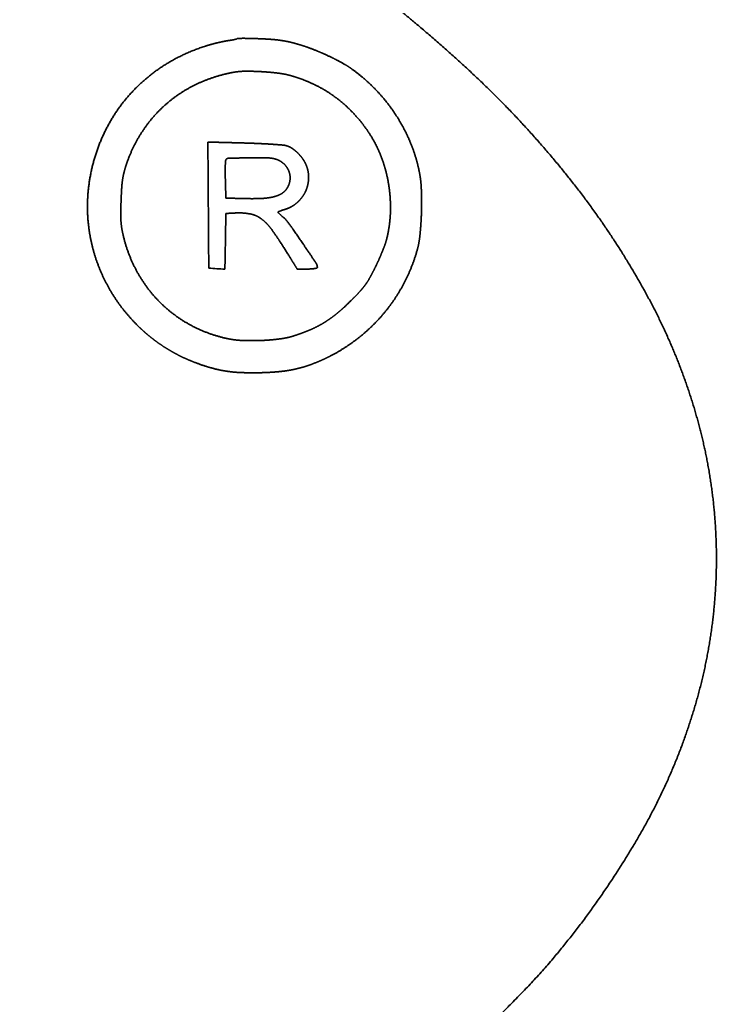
# Model space of a CAD drawing. Extents: x -760 to 4209, y 5795 to 10328.
# Drawn here: x 2322.99 to 2337.18, y 8740.13 to 8760.04 of the extents above; entities that cross this region are included whole.
import ezdxf

# ---------------------------------------------------------------- set-up
doc = ezdxf.new("R2010")
doc.units = 0
doc.header["$LTSCALE"] = 5
doc.layers.add('1', color=7, linetype='CONTINUOUS', true_color=0xffffff)

msp = doc.modelspace()

# ---------------------------------------------------------------- linework, layer by layer
at = {"layer": '1', "color": 7, "linetype": 'Continuous', "lineweight": 35}
for points, weights, knots in [([(2284.891, 8777.737), (2286.016, 8777.698), (2287.141, 8777.651), (2289.307, 8777.542), (2290.349, 8777.479), (2292.396, 8777.335), (2293.402, 8777.254), (2295.427, 8777.069), (2296.446, 8776.966), (2297.659, 8776.831), (2297.853, 8776.809), (2298.284, 8776.758), (2298.521, 8776.73), (2298.98, 8776.674), (2299.203, 8776.646), (2299.527, 8776.606), (2299.627, 8776.592), (2299.743, 8776.575), (2299.759, 8776.572), (2299.795, 8776.567), (2299.815, 8776.564), (2299.856, 8776.559), (2299.877, 8776.556), (2299.915, 8776.551), (2299.933, 8776.548), (2301.64, 8776.331), (2303.324, 8776.081), (2306.717, 8775.503), (2308.425, 8775.177), (2311.784, 8774.468), (2313.434, 8774.084), (2316.596, 8773.281), (2318.106, 8772.857), (2321.249, 8771.886), (2322.881, 8771.336), (2325.988, 8770.201), (2327.458, 8769.609), (2330.263, 8768.373), (2331.596, 8767.73), (2334.148, 8766.386), (2335.363, 8765.682), (2337.092, 8764.583), (2337.626, 8764.226), (2338.653, 8763.505), (2339.145, 8763.14), (2340.093, 8762.396), (2340.549, 8762.017), (2341.434, 8761.24), (2341.862, 8760.842), (2342.594, 8760.12), (2342.904, 8759.802), (2343.474, 8759.195), (2343.732, 8758.904), (2344.22, 8758.319), (2344.45, 8758.025), (2344.906, 8757.406), (2345.132, 8757.081), (2345.67, 8756.264), (2345.965, 8755.761), (2346.234, 8755.244), (2346.49, 8754.75), (2346.716, 8754.242), (2346.911, 8753.721), (2347.104, 8753.206), (2347.265, 8752.68), (2347.393, 8752.146), (2347.525, 8751.597), (2347.626, 8751.042), (2347.715, 8750.324), (2347.727, 8750.166), (2347.736, 8749.726), (2347.739, 8749.444), (2347.739, 8748.881), (2347.736, 8748.6), (2347.727, 8748.158), (2347.715, 8747.998), (2347.696, 8747.839), (2347.572, 8746.828), (2347.338, 8745.837), (2346.996, 8744.877), (2346.645, 8743.89), (2346.195, 8742.943), (2345.652, 8742.046), (2345.063, 8741.072), (2344.387, 8740.156), (2343.629, 8739.306), (2342.779, 8738.35), (2341.868, 8737.451), (2340.901, 8736.613), (2339.812, 8735.669), (2338.666, 8734.797), (2337.466, 8733.999), (2336.128, 8733.109), (2334.75, 8732.282), (2331.801, 8730.69), (2330.232, 8729.928), (2326.938, 8728.496), (2325.218, 8727.821), (2321.677, 8726.574), (2319.862, 8725.994), (2316.148, 8724.924), (2314.251, 8724.432), (2310.359, 8723.532), (2308.365, 8723.125), (2304.264, 8722.397), (2302.158, 8722.071), (2300.015, 8721.789), (2299.984, 8721.785), (2299.915, 8721.776), (2299.877, 8721.77), (2299.793, 8721.759), (2299.747, 8721.753), (2299.65, 8721.739), (2299.598, 8721.732), (2298.969, 8721.646), (2298.391, 8721.574), (2297.087, 8721.428), (2296.363, 8721.352), (2294.865, 8721.206), (2294.091, 8721.135), (2292.581, 8721.007), (2291.845, 8720.95), (2290.668, 8720.867), (2290.228, 8720.839), (2289.318, 8720.785), (2288.849, 8720.759), (2287.874, 8720.708), (2287.369, 8720.684), (2286.315, 8720.638), (2285.767, 8720.616), (2284.645, 8720.574), (2284.072, 8720.561), (2282.34, 8720.553), (2281.182, 8720.55), (2278.867, 8720.55), (2277.709, 8720.553), (2276.551, 8720.559)], [1, 0.999978985798, 0.999978985798, 0.999966760763, 0.999966760763, 0.999964210613, 0.999964210613, 0.99996723834, 0.99996723834, 0.999996196383, 0.999996196383, 0.999998809301, 0.999998809301, 0.999999306879, 0.999999306879, 0.999950193135, 0.999950193135, 0.999994919614, 0.999994919614, 0.99999862366, 0.99999862366, 0.999998639868, 0.999998639868, 0.999996833766, 0.999996833766, 0.999852062875, 0.999852062875, 0.999869728429, 0.999869728429, 0.999863892807, 0.999863892807, 0.999783421164, 0.999783421164, 0.999786738244, 0.999786738244, 0.999650214985, 0.999650214985, 0.999595328489, 0.999595328489, 0.999447631376, 0.999447631376, 0.999823321889, 0.999823321889, 0.999763478764, 0.999763478764, 0.999746753324, 0.999746753324, 0.999724152781, 0.999724152781, 0.99987255921, 0.99987255921, 0.999718293706, 0.999718293706, 0.999687218559, 0.999687218559, 0.999779701705, 0.999779701705, 0.999093241652, 0.999093241652, 1, 0.998793721035, 0.998793721035, 1, 0.998761631104, 0.998761631104, 1, 0.998940897908, 0.998940897908, 0.999124029738, 0.999124029738, 0.999963864398, 0.999963864398, 0.999963488615, 0.999963488615, 0.999153481753, 0.999153481753, 1, 0.995953863468, 0.995953863468, 1, 0.996596515687, 0.996596515687, 1, 0.997203525496, 0.997203525496, 1, 0.99861297385, 0.99861297385, 1, 0.998646687487, 0.998646687487, 1, 0.999297855129, 0.999297855129, 0.999397735413, 0.999397735413, 0.999574829487, 0.999574829487, 0.999719222914, 0.999719222914, 0.999762625819, 0.999762625819, 0.999780420759, 0.999780420759, 0.999833483497, 0.999833483497, 0.999999441855, 0.999999441855, 0.999999860032, 0.999999860032, 0.999999893215, 0.999999893215, 0.999999951359, 0.999999951359, 0.999944635451, 0.999944635451, 0.999985134938, 0.999985134938, 0.999986020621, 0.999986020621, 0.999981029625, 0.999981029625, 0.999991660051, 0.999991660051, 0.999994308883, 0.999994308883, 0.999995100166, 0.999995100166, 0.999996983985, 0.999996983985, 0.999910177699, 0.999910177699, 0.999998021971, 0.999998021971, 0.999998067181, 0.999998067181, 1], [0, 0, 0, 0, 0.021904, 0.021904, 0.042193, 0.042193, 0.061826, 0.061826, 0.081749, 0.081749, 0.085557, 0.085557, 0.090189, 0.090189, 0.094562, 0.094562, 0.096528, 0.096528, 0.096844, 0.096844, 0.097239, 0.097239, 0.097645, 0.097645, 0.097997, 0.097997, 0.131104, 0.131104, 0.164917, 0.164917, 0.197858, 0.197858, 0.228335, 0.228335, 0.261798, 0.261798, 0.292597, 0.292597, 0.321328, 0.321328, 0.348593, 0.348593, 0.361068, 0.361068, 0.372947, 0.372947, 0.384445, 0.384445, 0.395777, 0.395777, 0.404387, 0.404387, 0.411924, 0.411924, 0.419151, 0.419151, 0.426812, 0.426812, 0.4381, 0.4381, 0.4381, 0.448851, 0.448851, 0.448851, 0.459465, 0.459465, 0.459465, 0.470347, 0.470347, 0.473407, 0.473407, 0.478829, 0.478829, 0.484253, 0.484253, 0.487339, 0.487339, 0.487339, 0.506871, 0.506871, 0.506871, 0.5269, 0.5269, 0.5269, 0.548595, 0.548595, 0.548595, 0.572944, 0.572944, 0.572944, 0.600319, 0.600319, 0.600319, 0.630842, 0.630842, 0.663936, 0.663936, 0.698994, 0.698994, 0.735132, 0.735132, 0.772286, 0.772286, 0.810859, 0.810859, 0.851246, 0.851246, 0.851829, 0.851829, 0.852566, 0.852566, 0.853434, 0.853434, 0.854424, 0.854424, 0.865474, 0.865474, 0.879277, 0.879277, 0.894, 0.894, 0.907992, 0.907992, 0.916353, 0.916353, 0.925265, 0.925265, 0.934851, 0.934851, 0.945246, 0.945246, 0.956122, 0.956122, 0.978058, 0.978058, 1, 1, 1, 1]), ([(2277.464, 8773.259), (2277.818, 8773.267), (2278.172, 8773.271), (2279.332, 8773.266), (2280.138, 8773.262), (2281.749, 8773.251), (2282.556, 8773.245), (2283.71, 8773.234), (2284.059, 8773.226), (2285.213, 8773.183), (2286.019, 8773.147), (2287.627, 8773.064), (2288.43, 8773.017), (2289.957, 8772.917), (2290.681, 8772.864), (2291.964, 8772.76), (2292.521, 8772.706), (2293.097, 8772.641), (2293.117, 8772.638), (2293.164, 8772.633), (2293.191, 8772.63), (2293.248, 8772.624), (2293.277, 8772.621), (2293.334, 8772.615), (2293.361, 8772.612), (2294.093, 8772.534), (2294.796, 8772.454), (2296.203, 8772.284), (2296.905, 8772.194), (2298.26, 8772.011), (2298.913, 8771.918), (2300.115, 8771.737), (2300.664, 8771.648), (2301.29, 8771.538), (2301.367, 8771.524), (2301.516, 8771.498), (2301.586, 8771.486), (2301.717, 8771.463), (2301.776, 8771.453), (2301.858, 8771.439), (2301.881, 8771.435), (2301.922, 8771.428), (2301.941, 8771.425), (2301.99, 8771.416), (2302.021, 8771.41), (2302.088, 8771.398), (2302.123, 8771.391), (2302.195, 8771.378), (2302.23, 8771.372), (2302.31, 8771.357), (2302.354, 8771.348), (2302.462, 8771.328), (2302.526, 8771.316), (2302.662, 8771.291), (2302.733, 8771.277), (2302.872, 8771.251), (2302.94, 8771.238), (2304.668, 8770.914), (2306.32, 8770.563), (2309.516, 8769.808), (2311.057, 8769.398), (2314.045, 8768.515), (2315.49, 8768.042), (2318.3, 8767.03), (2319.663, 8766.489), (2321.253, 8765.798), (2321.497, 8765.691), (2321.903, 8765.511), (2322.065, 8765.437), (2322.39, 8765.285), (2322.553, 8765.207), (2322.962, 8765.005), (2323.21, 8764.882), (2324.034, 8764.469), (2324.606, 8764.171), (2325.678, 8763.594), (2326.175, 8763.312), (2327.128, 8762.744), (2327.584, 8762.458), (2328.485, 8761.862), (2328.931, 8761.554), (2330.291, 8760.564), (2331.173, 8759.842), (2332.011, 8759.07), (2332.77, 8758.372), (2333.472, 8757.618), (2334.113, 8756.81), (2334.696, 8756.077), (2335.213, 8755.295), (2335.661, 8754.472), (2336.077, 8753.709), (2336.407, 8752.905), (2336.648, 8752.071), (2336.912, 8751.157), (2337.051, 8750.217), (2337.06, 8749.266), (2337.07, 8748.316), (2336.951, 8747.374), (2336.706, 8746.457), (2336.446, 8745.487), (2336.066, 8744.557), (2335.571, 8743.683), (2335.028, 8742.724), (2334.396, 8741.821), (2333.533, 8740.811), (2333.381, 8740.644), (2332.994, 8740.243), (2332.761, 8740.007), (2332.289, 8739.538), (2332.048, 8739.304), (2331.63, 8738.906), (2331.449, 8738.743), (2330.837, 8738.22), (2330.401, 8737.867), (2329.499, 8737.179), (2329.036, 8736.843), (2328.07, 8736.184), (2327.569, 8735.859), (2326.518, 8735.216), (2325.97, 8734.896), (2325.173, 8734.453), (2324.928, 8734.322), (2324.287, 8733.991), (2323.89, 8733.789), (2323.097, 8733.389), (2322.701, 8733.19), (2322.132, 8732.908), (2321.958, 8732.828), (2321.728, 8732.731), (2321.674, 8732.708), (2321.527, 8732.645), (2321.434, 8732.605), (2321.234, 8732.519), (2321.127, 8732.473), (2320.911, 8732.38), (2320.803, 8732.333), (2319.919, 8731.95), (2319.137, 8731.63), (2317.528, 8731.011), (2316.702, 8730.711), (2315.01, 8730.131), (2314.143, 8729.851), (2312.371, 8729.314), (2311.465, 8729.055), (2309.912, 8728.638), (2309.267, 8728.471), (2308.007, 8728.157), (2307.392, 8728.011), (2306.163, 8727.732), (2305.549, 8727.6), (2304.293, 8727.342), (2303.651, 8727.217), (2302.958, 8727.089), (2302.907, 8727.079), (2302.809, 8727.061), (2302.762, 8727.052), (2302.675, 8727.036), (2302.635, 8727.028), (2302.578, 8727.017), (2302.56, 8727.014), (2302.528, 8727.008), (2302.514, 8727.005), (2302.482, 8726.999), (2302.464, 8726.995), (2302.426, 8726.988), (2302.407, 8726.985), (2302.37, 8726.978), (2302.352, 8726.975), (2302.318, 8726.968), (2302.301, 8726.965), (2302.265, 8726.959), (2302.247, 8726.955), (2302.213, 8726.949), (2302.196, 8726.946), (2302.168, 8726.941), (2302.156, 8726.939), (2302.132, 8726.935), (2302.119, 8726.932), (2302.083, 8726.926), (2302.06, 8726.922), (2302.011, 8726.913), (2301.985, 8726.908), (2301.931, 8726.899), (2301.904, 8726.894), (2301.85, 8726.884), (2301.822, 8726.879), (2301.766, 8726.869), (2301.737, 8726.864), (2301.684, 8726.855), (2301.658, 8726.85), (2301.617, 8726.843), (2301.6, 8726.84), (2300.956, 8726.725), (2300.326, 8726.621), (2298.985, 8726.417), (2298.273, 8726.314), (2296.782, 8726.114), (2296.003, 8726.015), (2294.394, 8725.825), (2293.563, 8725.733), (2292.076, 8725.577), (2291.418, 8725.518), (2289.991, 8725.407), (2289.221, 8725.354), (2287.628, 8725.258), (2286.806, 8725.215), (2285.164, 8725.143), (2284.346, 8725.113), (2282.986, 8725.075), (2282.445, 8725.067), (2281.903, 8725.066)], [1, 0.999939504484, 0.999939504484, 0.999999241979, 0.999999241979, 0.999999259967, 0.999999259967, 0.999936449408, 0.999936449408, 0.999983432706, 0.999983432706, 0.99998307359, 0.99998307359, 0.999981190217, 0.999981190217, 0.999913172455, 0.999913172455, 0.999999277739, 0.999999277739, 0.999999885535, 0.999999885535, 0.999999887867, 0.999999887867, 0.999999822367, 0.999999822367, 0.999983517196, 0.999983517196, 0.999983507819, 0.999983507819, 0.999981737049, 0.999981737049, 0.99995004635, 0.99995004635, 0.999999984735, 0.999999984735, 0.999999974239, 0.999999974239, 0.999999985855, 0.999999985855, 0.99999776397, 0.99999776397, 0.999990294465, 0.999990294465, 0.999999431455, 0.999999431455, 0.999999401467, 0.999999401467, 0.999999408592, 0.999999408592, 0.9999999997, 0.9999999997, 0.999999999967, 0.999999999967, 0.999999999967, 0.999999999967, 0.999999999952, 0.999999999952, 0.999819526798, 0.999819526798, 0.999745760354, 0.999745760354, 0.999719300279, 0.999719300279, 0.999650862305, 0.999650862305, 0.999996361205, 0.999996361205, 0.999963068798, 0.999963068798, 0.99996488436, 0.99996488436, 0.999996955846, 0.999996955846, 0.999924964218, 0.999924964218, 0.99984596313, 0.99984596313, 0.999822061338, 0.999822061338, 0.999829828649, 0.999829828649, 0.99889752529, 0.99889752529, 1, 0.99798212433, 0.99798212433, 1, 0.997516659454, 0.997516659454, 1, 0.996070875104, 0.996070875104, 1, 0.993891578366, 0.993891578366, 1, 0.993845424041, 0.993845424041, 1, 0.994647945606, 0.994647945606, 1, 0.996948933925, 0.996948933925, 0.99967982623, 0.99967982623, 0.99996474738, 0.99996474738, 0.999963516517, 0.999963516517, 0.999765215429, 0.999765215429, 0.999742102852, 0.999742102852, 0.999770177087, 0.999770177087, 0.999789862424, 0.999789862424, 0.99985499705, 0.99985499705, 0.999915162026, 0.999915162026, 0.999994187033, 0.999994187033, 0.999996387588, 0.999996387588, 0.999685378566, 0.999685378566, 0.999997223674, 0.999997223674, 0.999999865168, 0.999999865168, 0.9999998548, 0.9999998548, 0.999999865168, 0.999999865168, 0.999855469343, 0.999855469343, 0.999885556191, 0.999885556191, 0.999893467551, 0.999893467551, 0.999912763147, 0.999912763147, 0.999973180239, 0.999973180239, 0.999963251013, 0.999963251013, 0.999962688911, 0.999962688911, 0.999970660004, 0.999970660004, 0.999999907072, 0.999999907072, 0.999999860895, 0.999999860895, 0.999999903519, 0.999999903519, 0.999992885238, 0.999992885238, 0.999996431348, 0.999996431348, 0.999999293355, 0.999999293355, 0.9999993088, 0.9999993088, 0.9999987351, 0.9999987351, 0.999999999467, 0.999999999467, 0.999999999615, 0.999999999615, 0.999999999615, 0.999999999615, 0.999999996799, 0.999999996799, 0.999999155179, 0.999999155179, 0.999999964139, 0.999999964139, 0.999999960555, 0.999999960555, 0.999999965008, 0.999999965008, 0.999999994539, 0.999999994539, 0.999999995359, 0.999999995359, 0.999999995359, 0.999999995359, 0.999999947728, 0.999999947728, 0.999947367292, 0.999947367292, 0.999974374551, 0.999974374551, 0.999978119558, 0.999978119558, 0.999984992136, 0.999984992136, 0.999939414645, 0.999939414645, 0.999976154505, 0.999976154505, 0.999978302812, 0.999978302812, 0.999977597975, 0.999977597975, 0.999946120245, 0.999946120245, 1], [0, 0, 0, 0, 0.007824, 0.007824, 0.025627, 0.025627, 0.043442, 0.043442, 0.051146, 0.051146, 0.068972, 0.068972, 0.086734, 0.086734, 0.102789, 0.102789, 0.115167, 0.115167, 0.115608, 0.115608, 0.116213, 0.116213, 0.116866, 0.116866, 0.117471, 0.117471, 0.133127, 0.133127, 0.148782, 0.148782, 0.163349, 0.163349, 0.175649, 0.175649, 0.177388, 0.177388, 0.178979, 0.178979, 0.180312, 0.180312, 0.180816, 0.180816, 0.181237, 0.181237, 0.181933, 0.181933, 0.182732, 0.182732, 0.183532, 0.183532, 0.184523, 0.184523, 0.185969, 0.185969, 0.18757, 0.18757, 0.1891, 0.1891, 0.22643, 0.22643, 0.261693, 0.261693, 0.295321, 0.295321, 0.327758, 0.327758, 0.333657, 0.333657, 0.337598, 0.337598, 0.34159, 0.34159, 0.347712, 0.347712, 0.361988, 0.361988, 0.374645, 0.374645, 0.386552, 0.386552, 0.398551, 0.398551, 0.423791, 0.423791, 0.423791, 0.446639, 0.446639, 0.446639, 0.467459, 0.467459, 0.467459, 0.486804, 0.486804, 0.486804, 0.508059, 0.508059, 0.508059, 0.529419, 0.529419, 0.529419, 0.552151, 0.552151, 0.552151, 0.577231, 0.577231, 0.582388, 0.582388, 0.589951, 0.589951, 0.597599, 0.597599, 0.603155, 0.603155, 0.615978, 0.615978, 0.629053, 0.629053, 0.642692, 0.642692, 0.657204, 0.657204, 0.66354, 0.66354, 0.673706, 0.673706, 0.683844, 0.683844, 0.688217, 0.688217, 0.689562, 0.689562, 0.691871, 0.691871, 0.694541, 0.694541, 0.697246, 0.697246, 0.716568, 0.716568, 0.736659, 0.736659, 0.75749, 0.75749, 0.779029, 0.779029, 0.794273, 0.794273, 0.808738, 0.808738, 0.823109, 0.823109, 0.838067, 0.838067, 0.839245, 0.839245, 0.840346, 0.840346, 0.841272, 0.841272, 0.841686, 0.841686, 0.842009, 0.842009, 0.842435, 0.842435, 0.842887, 0.842887, 0.843294, 0.843294, 0.843692, 0.843692, 0.844114, 0.844114, 0.844498, 0.844498, 0.844767, 0.844767, 0.845067, 0.845067, 0.845597, 0.845597, 0.846212, 0.846212, 0.84684, 0.84684, 0.847483, 0.847483, 0.848143, 0.848143, 0.84873, 0.84873, 0.849115, 0.849115, 0.863707, 0.863707, 0.880169, 0.880169, 0.898127, 0.898127, 0.917251, 0.917251, 0.932352, 0.932352, 0.950015, 0.950015, 0.968865, 0.968865, 0.987616, 0.987616, 1, 1, 1, 1]), ([(2328.604, 8759.551), (2328.547, 8759.568), (2328.489, 8759.583), (2328.375, 8759.608), (2328.32, 8759.618), (2328.202, 8759.635), (2328.141, 8759.642), (2328.001, 8759.652), (2327.922, 8759.657), (2327.787, 8759.662), (2327.729, 8759.664), (2327.621, 8759.667), (2327.572, 8759.668), (2327.479, 8759.668), (2327.437, 8759.668), (2327.394, 8759.667), (2327.388, 8759.667), (2327.382, 8759.665), (2327.378, 8759.66), (2327.374, 8759.657), (2327.37, 8759.654), (2327.364, 8759.653), (2327.35, 8759.649), (2327.335, 8759.645), (2327.302, 8759.638), (2327.284, 8759.634), (2327.246, 8759.628), (2327.226, 8759.625), (2327.18, 8759.619), (2327.155, 8759.615), (2327.096, 8759.603), (2327.063, 8759.596), (2326.994, 8759.58), (2326.958, 8759.572), (2326.89, 8759.555), (2326.858, 8759.546), (2326.496, 8759.441), (2326.184, 8759.3), (2325.895, 8759.115), (2325.612, 8758.933), (2325.359, 8758.711), (2325.143, 8758.453), (2324.927, 8758.194), (2324.753, 8757.906), (2324.625, 8757.595), (2324.494, 8757.278), (2324.41, 8756.946), (2324.375, 8756.605), (2324.35, 8756.358), (2324.352, 8756.109), (2324.383, 8755.863), (2324.413, 8755.615), (2324.471, 8755.373), (2324.555, 8755.139), (2324.64, 8754.903), (2324.75, 8754.679), (2324.884, 8754.468), (2325.019, 8754.256), (2325.177, 8754.06), (2325.355, 8753.882), (2325.446, 8753.79), (2325.543, 8753.704), (2325.644, 8753.623), (2325.743, 8753.544), (2325.847, 8753.471), (2325.954, 8753.404), (2326.063, 8753.336), (2326.175, 8753.275), (2326.29, 8753.221), (2326.408, 8753.166), (2326.529, 8753.117), (2326.747, 8753.042), (2326.843, 8753.013), (2327.027, 8752.967), (2327.116, 8752.95), (2327.205, 8752.938)], [1, 0.99965529106, 0.99965529106, 0.999499615358, 0.999499615358, 0.999616904491, 0.999616904491, 0.999902354666, 0.999902354666, 0.999980604821, 0.999980604821, 0.999951745405, 0.999951745405, 0.999995007719, 0.999995007719, 1, 0.948721400344, 0.948721400344, 1, 0.975743498636, 0.975743498636, 1, 0.999891504241, 0.999891504241, 0.999791432545, 0.999791432545, 0.99989198475, 0.99989198475, 0.99967480845, 0.99967480845, 0.999942589347, 0.999942589347, 0.999943928725, 0.999943928725, 0.999906172842, 0.999906172842, 0.99307396253, 0.99307396253, 1, 0.99226536886, 0.99226536886, 1, 0.992261542943, 0.992261542943, 1, 0.993056980061, 0.993056980061, 1, 0.995811234066, 0.995811234066, 1, 0.995854857064, 0.995854857064, 1, 0.995894425154, 0.995894425154, 1, 0.996039105274, 0.996039105274, 1, 0.998970342427, 0.998970342427, 1, 0.998847810808, 0.998847810808, 1, 0.998855860453, 0.998855860453, 1, 0.999014275945, 0.999014275945, 0.999411307648, 0.999411307648, 0.998916209023, 0.998916209023, 1], [0, 0, 0, 0, 0.01489, 0.01489, 0.028888, 0.028888, 0.044319, 0.044319, 0.063778, 0.063778, 0.078154, 0.078154, 0.090491, 0.090491, 0.101112, 0.101112, 0.101112, 0.102626, 0.102626, 0.102626, 0.104031, 0.104031, 0.104031, 0.10811, 0.10811, 0.113044, 0.113044, 0.118552, 0.118552, 0.125389, 0.125389, 0.134589, 0.134589, 0.144437, 0.144437, 0.153474, 0.153474, 0.245635, 0.245635, 0.245635, 0.336779, 0.336779, 0.336779, 0.428615, 0.428615, 0.428615, 0.522822, 0.522822, 0.522822, 0.591653, 0.591653, 0.591653, 0.660893, 0.660893, 0.660893, 0.730722, 0.730722, 0.730722, 0.801254, 0.801254, 0.801254, 0.837672, 0.837672, 0.837672, 0.873452, 0.873452, 0.873452, 0.90939, 0.90939, 0.90939, 0.946272, 0.946272, 0.974495, 0.974495, 1, 1, 1, 1]), ([(2327.205, 8752.938), (2327.301, 8752.925), (2327.398, 8752.917), (2327.617, 8752.911), (2327.739, 8752.91), (2327.991, 8752.916), (2328.121, 8752.924), (2328.361, 8752.948), (2328.47, 8752.966), (2328.578, 8752.991), (2328.682, 8753.015), (2328.784, 8753.045), (2328.884, 8753.083), (2328.994, 8753.124), (2329.102, 8753.171), (2329.207, 8753.222), (2329.424, 8753.329), (2329.628, 8753.457), (2329.819, 8753.606), (2330.008, 8753.753), (2330.181, 8753.919), (2330.335, 8754.102), (2330.489, 8754.285), (2330.624, 8754.482), (2330.736, 8754.693), (2330.849, 8754.904), (2330.94, 8755.125), (2331.007, 8755.355), (2331.039, 8755.463), (2331.061, 8755.574), (2331.072, 8755.687), (2331.088, 8755.841), (2331.099, 8755.996), (2331.108, 8756.308), (2331.108, 8756.465), (2331.101, 8756.622), (2331.096, 8756.742), (2331.082, 8756.862), (2331.058, 8756.98), (2331.017, 8757.18), (2330.958, 8757.375), (2330.879, 8757.564), (2330.8, 8757.756), (2330.703, 8757.94), (2330.59, 8758.114), (2330.475, 8758.291), (2330.345, 8758.456), (2330.2, 8758.609), (2330.054, 8758.763), (2329.896, 8758.903), (2329.726, 8759.028), (2329.655, 8759.08), (2329.582, 8759.127), (2329.411, 8759.222), (2329.315, 8759.27), (2329.114, 8759.364), (2329.009, 8759.409), (2328.805, 8759.488), (2328.705, 8759.521), (2328.604, 8759.551)], [1, 0.999123141828, 0.999123141828, 0.99977401111, 0.99977401111, 0.999490018174, 0.999490018174, 0.99868342036, 0.99868342036, 1, 0.998544218251, 0.998544218251, 1, 0.999175489346, 0.999175489346, 1, 0.996542349689, 0.996542349689, 1, 0.996392932819, 0.996392932819, 1, 0.996367055227, 0.996367055227, 1, 0.996392518394, 0.996392518394, 1, 0.997275735603, 0.997275735603, 1, 0.99957005655, 0.99957005655, 0.999564004754, 0.999564004754, 1, 0.997895411061, 0.997895411061, 1, 0.996889921258, 0.996889921258, 1, 0.997196703868, 0.997196703868, 1, 0.997268159744, 0.997268159744, 1, 0.997358379973, 0.997358379973, 1, 0.998594276716, 0.998594276716, 0.999604929554, 0.999604929554, 0.999623159076, 0.999623159076, 0.999403160291, 0.999403160291, 1], [0, 0, 0, 0, 0.027735, 0.027735, 0.062652, 0.062652, 0.099785, 0.099785, 0.131475, 0.131475, 0.131475, 0.162043, 0.162043, 0.162043, 0.195699, 0.195699, 0.195699, 0.264979, 0.264979, 0.264979, 0.334017, 0.334017, 0.334017, 0.40308, 0.40308, 0.40308, 0.472475, 0.472475, 0.472475, 0.505439, 0.505439, 0.505439, 0.550765, 0.550765, 0.596627, 0.596627, 0.596627, 0.631745, 0.631745, 0.631745, 0.691589, 0.691589, 0.691589, 0.752659, 0.752659, 0.752659, 0.814653, 0.814653, 0.814653, 0.877163, 0.877163, 0.877163, 0.902981, 0.902981, 0.93501, 0.93501, 0.968744, 0.968744, 1, 1, 1, 1]), ([(2327.303, 8758.981), (2327.054, 8758.935), (2326.812, 8758.858), (2326.582, 8758.752), (2326.358, 8758.648), (2326.15, 8758.514), (2325.963, 8758.353), (2325.776, 8758.193), (2325.614, 8758.009), (2325.478, 8757.804), (2325.339, 8757.595), (2325.228, 8757.369), (2325.147, 8757.131), (2325.129, 8757.077), (2325.112, 8757.022), (2325.085, 8756.918), (2325.075, 8756.869), (2325.059, 8756.761), (2325.053, 8756.703), (2325.044, 8756.559), (2325.04, 8756.473), (2325.034, 8756.299), (2325.032, 8756.211), (2325.031, 8756.066), (2325.032, 8756.008), (2325.041, 8755.901), (2325.047, 8755.851), (2325.067, 8755.744), (2325.08, 8755.686), (2325.094, 8755.628), (2325.158, 8755.377), (2325.255, 8755.136), (2325.383, 8754.911), (2325.509, 8754.689), (2325.666, 8754.487), (2325.849, 8754.309), (2326.032, 8754.132), (2326.238, 8753.982), (2326.463, 8753.863), (2326.689, 8753.743), (2326.931, 8753.656), (2327.182, 8753.602), (2327.281, 8753.581), (2327.382, 8753.568), (2327.484, 8753.564), (2327.612, 8753.559), (2327.74, 8753.559), (2327.868, 8753.564)], [1, 0.994678299079, 0.994678299079, 1, 0.993719206813, 0.993719206813, 1, 0.993666030671, 0.993666030671, 1, 0.99444437991, 0.99444437991, 1, 0.999558395904, 0.999558395904, 0.99903229951, 0.99903229951, 0.999402934744, 0.999402934744, 0.999936982145, 0.999936982145, 0.999946221901, 0.999946221901, 0.999403329423, 0.999403329423, 0.999035024564, 0.999035024564, 0.999650603449, 0.999650603449, 1, 0.993939704248, 0.993939704248, 1, 0.993344393176, 0.993344393176, 1, 0.993280101223, 0.993280101223, 1, 0.993632043005, 0.993632043005, 1, 0.997670854178, 0.997670854178, 1, 0.999405807283, 0.999405807283, 1], [0, 0, 0, 0, 0.094245, 0.094245, 0.094245, 0.185386, 0.185386, 0.185386, 0.275634, 0.275634, 0.275634, 0.367331, 0.367331, 0.367331, 0.388233, 0.388233, 0.406547, 0.406547, 0.42779, 0.42779, 0.459176, 0.459176, 0.491141, 0.491141, 0.512131, 0.512131, 0.530324, 0.530324, 0.551894, 0.551894, 0.551894, 0.645604, 0.645604, 0.645604, 0.737273, 0.737273, 0.737273, 0.82796, 0.82796, 0.82796, 0.918867, 0.918867, 0.918867, 0.954787, 0.954787, 0.954787, 1, 1, 1, 1]), ([(2327.868, 8753.564), (2327.995, 8753.569), (2328.121, 8753.58), (2328.247, 8753.596), (2328.345, 8753.609), (2328.441, 8753.63), (2328.535, 8753.659), (2328.645, 8753.694), (2328.754, 8753.735), (2328.86, 8753.781), (2328.956, 8753.822), (2329.048, 8753.87), (2329.137, 8753.925), (2329.227, 8753.98), (2329.313, 8754.041), (2329.395, 8754.108), (2329.487, 8754.184), (2329.576, 8754.265), (2329.725, 8754.413), (2329.788, 8754.478), (2329.892, 8754.589), (2329.93, 8754.636), (2329.966, 8754.684), (2330.001, 8754.731), (2330.032, 8754.78), (2330.098, 8754.9), (2330.135, 8754.97), (2330.195, 8755.092), (2330.219, 8755.143), (2330.266, 8755.249), (2330.289, 8755.303), (2330.331, 8755.406), (2330.35, 8755.455), (2330.38, 8755.538), (2330.391, 8755.572), (2330.399, 8755.606), (2330.444, 8755.784), (2330.47, 8755.966), (2330.477, 8756.15), (2330.483, 8756.338), (2330.471, 8756.526), (2330.441, 8756.712), (2330.412, 8756.897), (2330.364, 8757.079), (2330.298, 8757.255), (2330.235, 8757.425), (2330.154, 8757.586), (2330.056, 8757.739), (2329.963, 8757.881), (2329.859, 8758.015), (2329.743, 8758.14), (2329.63, 8758.262), (2329.506, 8758.374), (2329.372, 8758.473), (2329.238, 8758.572), (2329.096, 8758.659), (2328.947, 8758.731), (2328.796, 8758.805), (2328.639, 8758.865), (2328.477, 8758.911), (2328.394, 8758.935), (2328.31, 8758.952), (2328.224, 8758.963), (2328.111, 8758.977), (2327.996, 8758.987), (2327.769, 8759.001), (2327.656, 8759.004), (2327.543, 8759.003), (2327.462, 8759.003), (2327.382, 8758.995), (2327.303, 8758.981)], [1, 0.999406988083, 0.999406988083, 1, 0.997318229525, 0.997318229525, 1, 0.999114100705, 0.999114100705, 1, 0.998352705381, 0.998352705381, 1, 0.99840762769, 0.99840762769, 1, 0.999248909899, 0.999248909899, 0.999888574427, 0.999888574427, 0.998860147281, 0.998860147281, 1, 0.998643631978, 0.998643631978, 0.999789895892, 0.999789895892, 0.999882572709, 0.999882572709, 0.999905276009, 0.999905276009, 0.999904081135, 0.999904081135, 0.99908969519, 0.99908969519, 1, 0.99627723481, 0.99627723481, 1, 0.996826329872, 0.996826329872, 1, 0.996796704393, 0.996796704393, 1, 0.996037079267, 0.996037079267, 1, 0.997483844823, 0.997483844823, 1, 0.997186700158, 0.997186700158, 1, 0.997162839737, 0.997162839737, 1, 0.997354117918, 0.997354117918, 1, 0.998095084587, 0.998095084587, 1, 0.999641308233, 0.999641308233, 0.999649134786, 0.999649134786, 1, 0.99742458943, 0.99742458943, 1], [0, 0, 0, 0, 0.043686, 0.043686, 0.043686, 0.077427, 0.077427, 0.077427, 0.117022, 0.117022, 0.117022, 0.152669, 0.152669, 0.152669, 0.188718, 0.188718, 0.188718, 0.229558, 0.229558, 0.26051, 0.26051, 0.281142, 0.281142, 0.281142, 0.300794, 0.300794, 0.327842, 0.327842, 0.347077, 0.347077, 0.36701, 0.36701, 0.384902, 0.384902, 0.396998, 0.396998, 0.396998, 0.459128, 0.459128, 0.459128, 0.522714, 0.522714, 0.522714, 0.585803, 0.585803, 0.585803, 0.646473, 0.646473, 0.646473, 0.703232, 0.703232, 0.703232, 0.758796, 0.758796, 0.758796, 0.813991, 0.813991, 0.813991, 0.869679, 0.869679, 0.869679, 0.898203, 0.898203, 0.898203, 0.936094, 0.936094, 0.973506, 0.973506, 0.973506, 1, 1, 1, 1]), ([(2328.381, 8757.497), (2328.355, 8757.505), (2328.327, 8757.51), (2328.3, 8757.512), (2328.226, 8757.518), (2328.153, 8757.524), (2327.991, 8757.534), (2327.903, 8757.539), (2327.718, 8757.547), (2327.621, 8757.551), (2327.28, 8757.56), (2327.035, 8757.566), (2326.79, 8757.573)], [1, 0.996355540057, 0.996355540057, 1, 0.999977826923, 0.999977826923, 0.999959226714, 0.999959226714, 0.999976502809, 0.999976502809, 1, 1, 1], [0, 0, 0, 0, 0.051912, 0.051912, 0.051912, 0.190837, 0.190837, 0.35696, 0.35696, 0.539127, 0.539127, 1, 1, 1, 1]), ([(2328.595, 8755.007), (2328.662, 8755.007), (2328.73, 8755.007), (2328.824, 8755.007), (2328.851, 8755.008), (2328.899, 8755.011), (2328.921, 8755.013), (2328.959, 8755.02), (2328.975, 8755.023), (2328.991, 8755.028), (2328.997, 8755.03), (2329.001, 8755.035), (2329.001, 8755.042), (2329.001, 8755.071), (2328.993, 8755.099), (2328.977, 8755.123), (2328.884, 8755.262), (2328.79, 8755.401), (2328.606, 8755.671), (2328.515, 8755.803), (2328.423, 8755.933), (2328.391, 8755.978), (2328.354, 8756.019), (2328.312, 8756.054), (2328.298, 8756.065), (2328.285, 8756.077), (2328.26, 8756.099), (2328.249, 8756.11), (2328.229, 8756.13), (2328.219, 8756.139), (2328.21, 8756.148), (2328.208, 8756.15), (2328.207, 8756.153), (2328.207, 8756.156), (2328.207, 8756.159), (2328.209, 8756.162), (2328.212, 8756.163), (2328.223, 8756.169), (2328.235, 8756.174), (2328.262, 8756.184), (2328.276, 8756.19), (2328.309, 8756.201), (2328.326, 8756.206), (2328.344, 8756.211), (2328.434, 8756.238), (2328.516, 8756.283), (2328.587, 8756.345), (2328.659, 8756.406), (2328.717, 8756.481), (2328.758, 8756.566), (2328.799, 8756.651), (2328.821, 8756.742), (2328.824, 8756.836), (2328.828, 8756.929), (2328.811, 8757.021), (2328.775, 8757.106), (2328.757, 8757.151), (2328.733, 8757.193), (2328.706, 8757.233), (2328.676, 8757.275), (2328.643, 8757.314), (2328.606, 8757.35), (2328.572, 8757.385), (2328.534, 8757.416), (2328.493, 8757.444), (2328.459, 8757.467), (2328.421, 8757.485), (2328.381, 8757.497)], [1, 1, 1, 0.999670715889, 0.999670715889, 0.999058669846, 0.999058669846, 0.99914567703, 0.99914567703, 1, 0.863980319118, 0.863980319118, 1, 0.971301883562, 0.971301883562, 1, 0.999993303926, 0.999993303926, 0.999976904075, 0.999976904075, 1, 0.994515485341, 0.994515485341, 1, 0.999928775164, 0.999928775164, 0.999838010977, 0.999838010977, 0.999951375745, 0.999951375745, 1, 0.950721081502, 0.950721081502, 1, 0.891564806778, 0.891564806778, 1, 0.999917254623, 0.999917254623, 0.999737634516, 0.999737634516, 0.999896120189, 0.999896120189, 1, 0.985455917045, 0.985455917045, 1, 0.985911308532, 0.985911308532, 1, 0.985722934148, 0.985722934148, 1, 0.984667802529, 0.984667802529, 1, 0.996112559786, 0.996112559786, 1, 0.997337748401, 0.997337748401, 1, 0.997148967114, 0.997148967114, 1, 0.992285691026, 0.992285691026, 1], [0, 0, 0, 0, 0.042625, 0.042625, 0.059131, 0.059131, 0.072971, 0.072971, 0.083459, 0.083459, 0.083459, 0.087655, 0.087655, 0.087655, 0.109004, 0.109004, 0.109004, 0.234597, 0.234597, 0.354428, 0.354428, 0.354428, 0.395796, 0.395796, 0.395796, 0.409186, 0.409186, 0.420854, 0.420854, 0.430584, 0.430584, 0.430584, 0.43302, 0.43302, 0.43302, 0.435489, 0.435489, 0.435489, 0.446953, 0.446953, 0.460925, 0.460925, 0.477253, 0.477253, 0.477253, 0.56104, 0.56104, 0.56104, 0.646499, 0.646499, 0.646499, 0.732749, 0.732749, 0.732749, 0.819255, 0.819255, 0.819255, 0.864877, 0.864877, 0.864877, 0.913637, 0.913637, 0.913637, 0.960315, 0.960315, 0.960315, 1, 1, 1, 1]), ([(2327.151, 8757.207), (2327.147, 8757.196), (2327.145, 8757.186), (2327.145, 8757.175), (2327.143, 8757.139), (2327.142, 8757.104), (2327.141, 8757.026), (2327.141, 8756.984), (2327.141, 8756.895), (2327.142, 8756.848), (2327.147, 8756.681), (2327.15, 8756.561), (2327.153, 8756.44)], [1, 0.990910447892, 0.990910447892, 1, 0.999975450211, 0.999975450211, 0.999939952676, 0.999939952676, 0.999969075576, 0.999969075576, 1, 1, 1], [0, 0, 0, 0, 0.043083, 0.043083, 0.043083, 0.181145, 0.181145, 0.346018, 0.346018, 0.530252, 0.530252, 1, 1, 1, 1]), ([(2327.153, 8756.44), (2327.279, 8756.437), (2327.405, 8756.434), (2327.639, 8756.428), (2327.748, 8756.428), (2327.857, 8756.432), (2327.934, 8756.435), (2328.011, 8756.444), (2328.087, 8756.459), (2328.143, 8756.471), (2328.197, 8756.489), (2328.249, 8756.514), (2328.292, 8756.535), (2328.33, 8756.564), (2328.361, 8756.601), (2328.401, 8756.649), (2328.429, 8756.705), (2328.442, 8756.766), (2328.456, 8756.827), (2328.454, 8756.89), (2328.437, 8756.95), (2328.42, 8757.011), (2328.389, 8757.066), (2328.346, 8757.112), (2328.302, 8757.159), (2328.249, 8757.195), (2328.189, 8757.218), (2328.135, 8757.238), (2328.079, 8757.249), (2328.022, 8757.251), (2327.89, 8757.254), (2327.757, 8757.255), (2327.485, 8757.252), (2327.345, 8757.249), (2327.206, 8757.245), (2327.181, 8757.245), (2327.16, 8757.23), (2327.151, 8757.207)], [1, 1, 1, 0.999684641058, 0.999684641058, 1, 0.997685726276, 0.997685726276, 1, 0.99503992964, 0.99503992964, 1, 0.984997419331, 0.984997419331, 1, 0.980446028539, 0.980446028539, 1, 0.980390716007, 0.980390716007, 1, 0.981083127089, 0.981083127089, 1, 0.98263205472, 0.98263205472, 1, 0.990477504352, 0.990477504352, 1, 0.999893276798, 0.999893276798, 0.99997501348, 0.99997501348, 1, 0.888004828109, 0.888004828109, 1], [0, 0, 0, 0, 0.130174, 0.130174, 0.242782, 0.242782, 0.242782, 0.322542, 0.322542, 0.322542, 0.381551, 0.381551, 0.381551, 0.430003, 0.430003, 0.430003, 0.492075, 0.492075, 0.492075, 0.552901, 0.552901, 0.552901, 0.613322, 0.613322, 0.613322, 0.673502, 0.673502, 0.673502, 0.726519, 0.726519, 0.726519, 0.84959, 0.84959, 0.979322, 0.979322, 0.979322, 1, 1, 1, 1]), ([(2327.153, 8756.13), (2327.219, 8756.133), (2327.285, 8756.136), (2327.351, 8756.14), (2327.45, 8756.145), (2327.548, 8756.138), (2327.646, 8756.12), (2327.724, 8756.106), (2327.798, 8756.074), (2327.862, 8756.026), (2327.941, 8755.968), (2328.01, 8755.899), (2328.067, 8755.82), (2328.164, 8755.686), (2328.257, 8755.548), (2328.428, 8755.274), (2328.511, 8755.14), (2328.595, 8755.007)], [1, 1, 1, 1, 0.995332172227, 0.995332172227, 1, 0.98314581532, 0.98314581532, 1, 0.992080676733, 0.992080676733, 1, 0.999603965442, 0.999603965442, 1, 1, 1], [0, 0, 0, 0, 0.097132, 0.097132, 0.097132, 0.243103, 0.243103, 0.243103, 0.361785, 0.361785, 0.361785, 0.508893, 0.508893, 0.508893, 0.761007, 0.761007, 1, 1, 1, 1])]:
    msp.add_rational_spline(points, weights, degree=3, knots=knots, dxfattribs=at)
for points in [[(2326.79, 8757.573), (2326.793, 8757.148), (2326.796, 8756.723), (2326.802, 8755.874), (2326.805, 8755.449), (2326.808, 8755.024)], [(2327.134, 8755.003), (2327.138, 8755.191), (2327.141, 8755.379), (2327.147, 8755.754), (2327.15, 8755.942), (2327.153, 8756.13)], [(2326.808, 8755.024), (2326.862, 8755.021), (2326.917, 8755.017), (2327.026, 8755.01), (2327.08, 8755.007), (2327.134, 8755.003)]]:
    msp.add_open_spline(points, degree=3, knots=[0, 0, 0, 0, 0.5, 0.5, 1, 1, 1, 1], dxfattribs=at)

doc.saveas('drawing.dxf')
